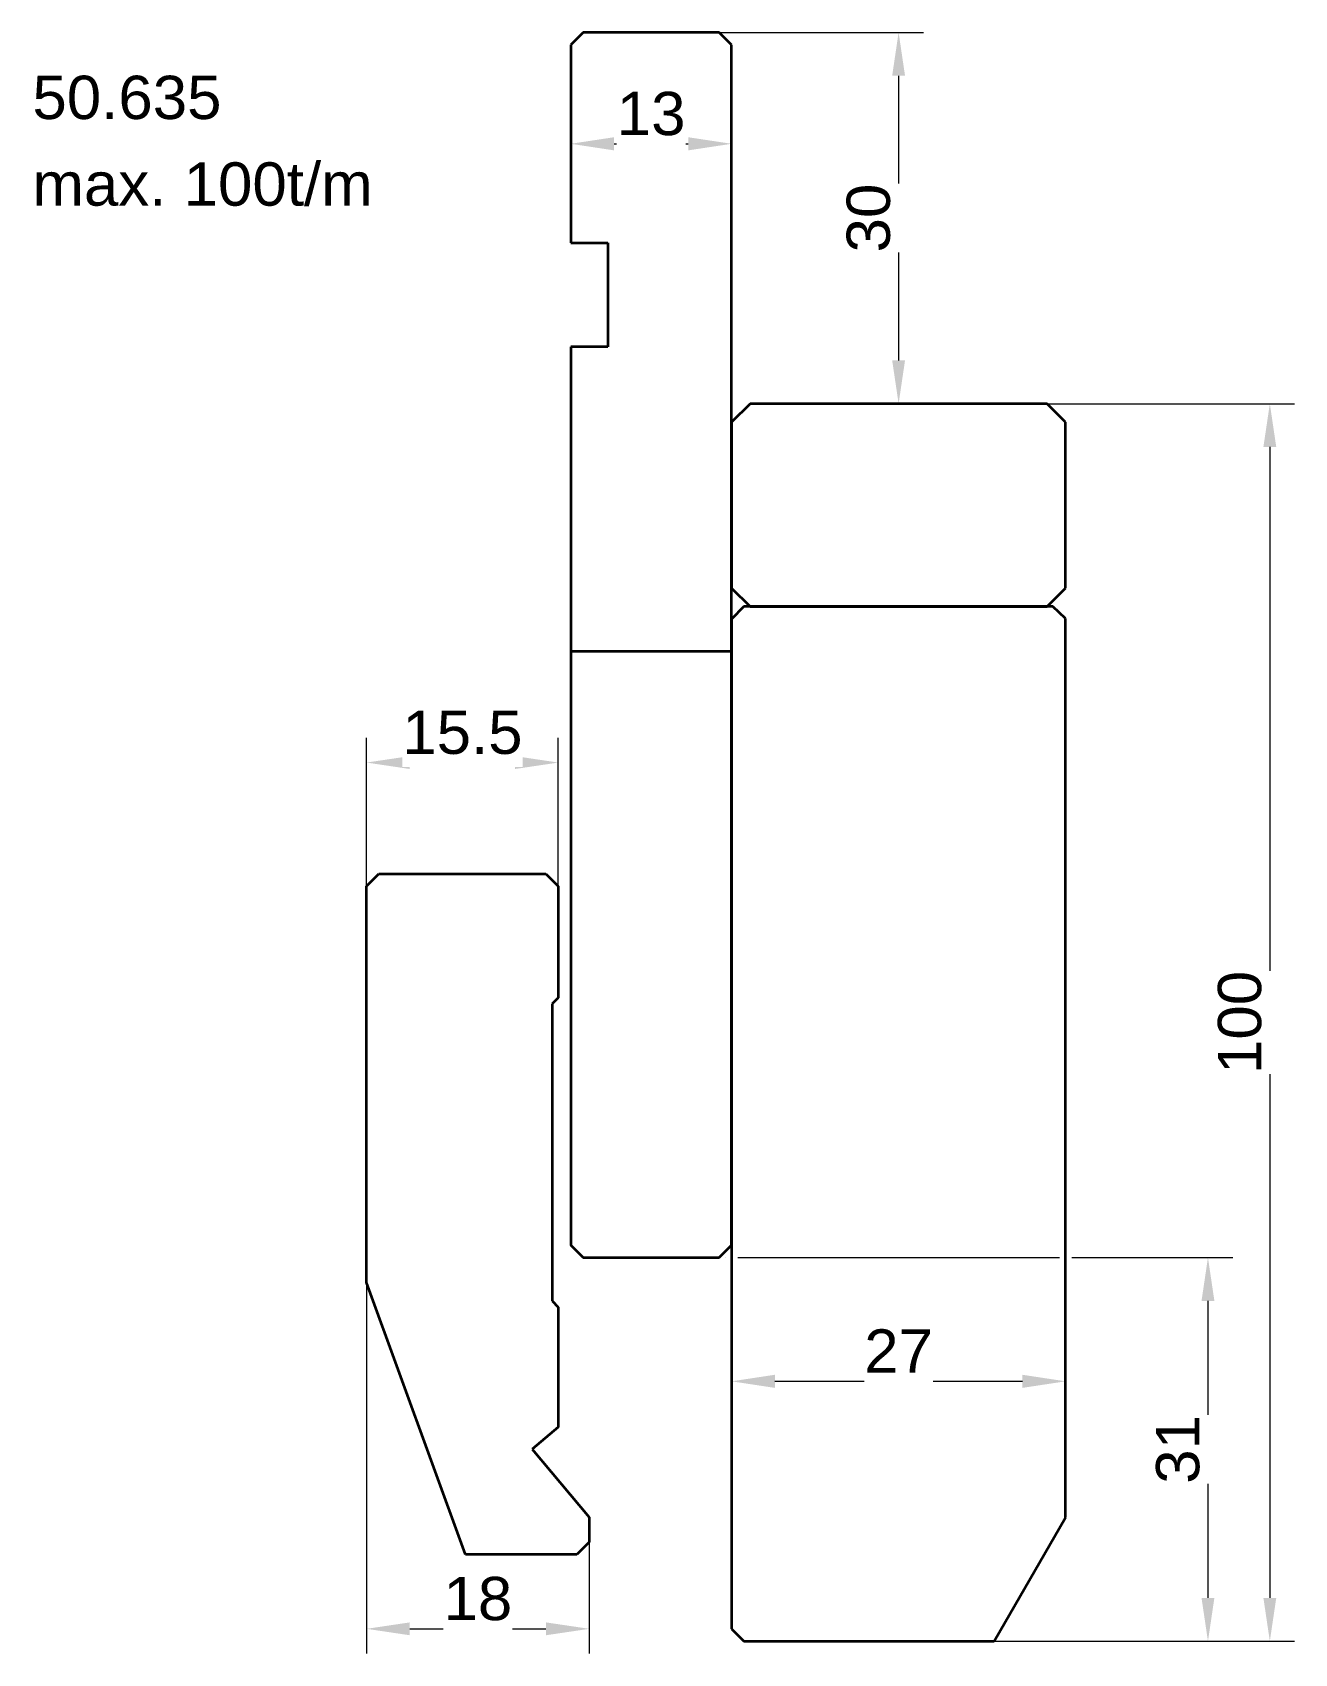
# Model space of a CAD drawing. Header units: millimetres. Extents: x -50 to 52, y -32 to 99.
import ezdxf
from ezdxf.enums import TextEntityAlignment as Align

# ---------------------------------------------------------------- set-up
doc = ezdxf.new("R2010")
doc.units = ezdxf.units.MM
doc.header["$LTSCALE"] = 5
doc.linetypes.add('AUSGEZOGEN', pattern=[0])
doc.layers.add('1', color=7, linetype='Continuous')
doc.layers.add('4', color=7, linetype='Continuous')
doc.styles.add('Arial', font='arial.ttf')
doc.dimstyles.new('ISO-25', dxfattribs={"dimtxt": 2.5, "dimasz": 2.5, "dimexe": 1.25, "dimexo": 0.625, "dimtad": 1, "dimtxsty": 'Standard', "dimcen": 2.5, "dimadec": 0, "dimazin": 0, "dimtfac": 1, "dimtmove": 0, "dimatfit": 3, "dimfxl": 1, "dimarcsym": 0})

# ---------------------------------------------------------------- blocks, each defined once
blk = doc.blocks.new('*D1')
at = {"layer": 'Defpoints', "linetype": 'AUSGEZOGEN', "lineweight": 18, "true_color": 0x00ffff}
for points in [[(-23, 40), (-19.5, 39.48), (-19.5, 40.52)], [(-7.5, 40), (-11, 40.52), (-11, 39.48)]]:
    blk.add_hatch(color=4, dxfattribs=at).paths.add_polyline_path(points, flags=0)
at = {"layer": 'Defpoints', "color": 4, "linetype": 'AUSGEZOGEN', "lineweight": 18, "true_color": 0x00ffff}
for p, q in [((-23, 30), (-23, 42)), ((-7.5, 30), (-7.5, 42)), ((-19.5, 40), (-11, 40))]:
    blk.add_line(p, q, dxfattribs=at)
at = {"color": 4, "linetype": 'AUSGEZOGEN', "lineweight": 18, "true_color": 0x00ffff}
blk.add_wipeout([(-20.11, 39.65), (-10.39, 39.65), (-10.39, 45.25), (-20.11, 45.25)], dxfattribs=at).dxf.layer = 'Defpoints'
at = {"layer": 'Defpoints', "color": 4, "linetype": 'AUSGEZOGEN', "lineweight": 18, "true_color": 0x00ffff, "style": 'Arial', "width": 1.022938}
blk.add_text('15.5', height=3.5, dxfattribs=at).set_placement((-20.11, 40.7), (-10.39, 40.7), align=Align.FIT)
blk = doc.blocks.new('*D2')
at = {"layer": 'Defpoints', "linetype": 'AUSGEZOGEN', "lineweight": 18, "true_color": 0x00ffff}
for points in [[(-6.5, 90), (-3, 89.47), (-3, 90.53)], [(6.5, 90), (3, 90.53), (3, 89.47)]]:
    blk.add_hatch(color=4, dxfattribs=at).paths.add_polyline_path(points, flags=0)
at = {"layer": 'Defpoints', "color": 4, "linetype": 'AUSGEZOGEN', "lineweight": 18, "true_color": 0x00ffff}
for p, q in [((6.5, 88.16), (6.5, 92)), ((-6.5, 90), (-6.5, 90)), ((-3, 90), (3, 90))]:
    blk.add_line(p, q, dxfattribs=at)
at = {"color": 4, "linetype": 'AUSGEZOGEN', "lineweight": 18, "true_color": 0x00ffff}
blk.add_wipeout([(-2.78, 89.65), (2.78, 89.65), (2.78, 95.25), (-2.78, 95.25)], dxfattribs=at).dxf.layer = 'Defpoints'
at = {"layer": 'Defpoints', "color": 4, "linetype": 'AUSGEZOGEN', "lineweight": 18, "true_color": 0x00ffff, "style": 'Arial', "width": 1.022938}
blk.add_text('13', height=3.5, dxfattribs=at).set_placement((-2.78, 90.7), (2.78, 90.7), align=Align.FIT)
blk = doc.blocks.new('*D3')
at = {"layer": 'Defpoints', "linetype": 'AUSGEZOGEN', "lineweight": 18, "true_color": 0x00ffff}
for points in [[(6.5, -10), (10, -10.53), (10, -9.47)], [(33.5, -10), (30, -9.47), (30, -10.53)]]:
    blk.add_hatch(color=4, dxfattribs=at).paths.add_polyline_path(points, flags=0)
at = {"layer": 'Defpoints', "color": 4, "linetype": 'AUSGEZOGEN', "lineweight": 18, "true_color": 0x00ffff}
for p, q in [((6.5, -13.7), (6.5, -8)), ((33.5, -13.7), (33.5, -8)), ((10, -10), (30, -10))]:
    blk.add_line(p, q, dxfattribs=at)
at = {"color": 4, "linetype": 'AUSGEZOGEN', "lineweight": 18, "true_color": 0x00ffff}
blk.add_wipeout([(17.22, -10.35), (22.78, -10.35), (22.78, -4.75), (17.22, -4.75)], dxfattribs=at).dxf.layer = 'Defpoints'
at = {"layer": 'Defpoints', "color": 4, "linetype": 'AUSGEZOGEN', "lineweight": 18, "true_color": 0x00ffff, "style": 'Arial', "width": 1.022938}
blk.add_text('27', height=3.5, dxfattribs=at).set_placement((17.22, -9.3), (22.78, -9.3), align=Align.FIT)
blk = doc.blocks.new('*D4')
at = {"layer": 'Defpoints', "linetype": 'AUSGEZOGEN', "lineweight": 18, "true_color": 0x00ffff}
for points in [[(20, 99), (19.48, 95.5), (20.52, 95.5)], [(20, 69), (20.52, 72.5), (19.48, 72.5)]]:
    blk.add_hatch(color=4, dxfattribs=at).paths.add_polyline_path(points, flags=0)
at = {"layer": 'Defpoints', "color": 4, "linetype": 'AUSGEZOGEN', "lineweight": 18, "true_color": 0x00ffff}
for p, q in [((5.5, 99), (22, 99)), ((20, 95.5), (20, 72.5)), ((32, 69), (18, 69))]:
    blk.add_line(p, q, dxfattribs=at)
at = {"color": 4, "linetype": 'AUSGEZOGEN', "lineweight": 18, "true_color": 0x00ffff}
blk.add_wipeout([(20.35, 81.22), (20.35, 86.78), (14.75, 86.78), (14.75, 81.22)], dxfattribs=at).dxf.layer = 'Defpoints'
at = {"layer": 'Defpoints', "color": 4, "linetype": 'AUSGEZOGEN', "lineweight": 18, "true_color": 0x00ffff, "style": 'Arial', "width": 1.022938}
blk.add_text('30', height=3.5, rotation=90, dxfattribs=at).set_placement((19.3, 81.22), (19.3, 86.78), align=Align.FIT)
blk = doc.blocks.new('*D5')
at = {"layer": 'Defpoints', "linetype": 'AUSGEZOGEN', "lineweight": 18, "true_color": 0x00ffff}
for points in [[(50, 69), (49.48, 65.5), (50.52, 65.5)], [(50, -31), (50.52, -27.5), (49.48, -27.5)]]:
    blk.add_hatch(color=4, dxfattribs=at).paths.add_polyline_path(points, flags=0)
at = {"layer": 'Defpoints', "color": 4, "linetype": 'AUSGEZOGEN', "lineweight": 18, "true_color": 0x00ffff}
for p, q in [((32, 69), (52, 69)), ((50, 65.5), (50, -27.5)), ((27.73, -31), (52, -31))]:
    blk.add_line(p, q, dxfattribs=at)
at = {"color": 4, "linetype": 'AUSGEZOGEN', "lineweight": 18, "true_color": 0x00ffff}
blk.add_wipeout([(50.35, 14.83), (50.35, 23.17), (44.75, 23.17), (44.75, 14.83)], dxfattribs=at).dxf.layer = 'Defpoints'
at = {"layer": 'Defpoints', "color": 4, "linetype": 'AUSGEZOGEN', "lineweight": 18, "true_color": 0x00ffff, "style": 'Arial', "width": 1.022938}
blk.add_text('100', height=3.5, rotation=90, dxfattribs=at).set_placement((49.3, 14.83), (49.3, 23.17), align=Align.FIT)
blk = doc.blocks.new('*D6')
at = {"layer": '4', "linetype": 'AUSGEZOGEN', "lineweight": 18, "true_color": 0x00c0c0}
for points in [[(-23, -30), (-19.5, -30.52), (-19.5, -29.48)], [(-5, -30), (-8.5, -29.48), (-8.5, -30.52)]]:
    blk.add_hatch(color=132, dxfattribs=at).paths.add_polyline_path(points, flags=0)
at = {"layer": '4', "color": 132, "linetype": 'AUSGEZOGEN', "lineweight": 18, "true_color": 0x00c0c0}
for p, q in [((-23, -2.02), (-23, -32)), ((-5, -23), (-5, -32)), ((-19.5, -30), (-8.5, -30))]:
    blk.add_line(p, q, dxfattribs=at)
at = {"color": 132, "linetype": 'AUSGEZOGEN', "lineweight": 18, "true_color": 0x00c0c0}
blk.add_wipeout([(-16.78, -30.35), (-11.22, -30.35), (-11.22, -24.75), (-16.78, -24.75)], dxfattribs=at).dxf.layer = '4'
at = {"layer": '4', "color": 132, "linetype": 'AUSGEZOGEN', "lineweight": 18, "true_color": 0x00c0c0, "style": 'Arial', "width": 1.022938}
blk.add_text('18', height=3.5, dxfattribs=at).set_placement((-16.78, -29.3), (-11.22, -29.3), align=Align.FIT)
blk = doc.blocks.new('*D7')
at = {"layer": 'Defpoints', "linetype": 'AUSGEZOGEN', "lineweight": 18, "true_color": 0x00ffff}
for points in [[(45, 0), (44.48, -3.5), (45.52, -3.5)], [(45, -31), (45.52, -27.5), (44.48, -27.5)]]:
    blk.add_hatch(color=4, dxfattribs=at).paths.add_polyline_path(points, flags=0)
at = {"layer": 'Defpoints', "color": 4, "linetype": 'AUSGEZOGEN', "lineweight": 18, "true_color": 0x00ffff}
for p, q in [((0, 0), (5, 0)), ((6, 0), (6, 0)), ((7, 0), (33, 0)), ((34, 0), (47, 0)), ((45, -3.5), (45, -27.5)), ((27.73, -31), (47, -31))]:
    blk.add_line(p, q, dxfattribs=at)
at = {"color": 4, "linetype": 'AUSGEZOGEN', "lineweight": 18, "true_color": 0x00ffff}
blk.add_wipeout([(45.35, -18.28), (45.35, -12.72), (39.75, -12.72), (39.75, -18.28)], dxfattribs=at).dxf.layer = 'Defpoints'
at = {"layer": 'Defpoints', "color": 4, "linetype": 'AUSGEZOGEN', "lineweight": 18, "true_color": 0x00ffff, "style": 'Arial', "width": 1.022938}
blk.add_text('31', height=3.5, rotation=90, dxfattribs=at).set_placement((44.3, -18.28), (44.3, -12.72), align=Align.FIT)

msp = doc.modelspace()

# ---------------------------------------------------------------- linework, layer by layer
at = {"layer": '1', "color": 7, "linetype": 'AUSGEZOGEN', "lineweight": 35}
for p, q in [((-5.5, 99), (-6.5, 98)), ((-3, 99), (-5.5, 99)), ((5.5, 99), (-3, 99)), ((6.5, 98), (5.5, 99)), ((-6.5, 98), (-6.5, 82)), ((6.5, 1), (6.5, 98)), ((-6.5, 82), (-3.5, 82)), ((-3.5, 82), (-3.5, 73.6)), ((-3.5, 73.6), (-6.5, 73.6)), ((-6.5, 73.6), (-6.5, 1)), ((8, 69), (6.5, 67.5)), ((32, 69), (8, 69)), ((33.5, 67.5), (32, 69)), ((6.5, 67.5), (6.5, 54.1)), ((33.5, 65), (33.5, 67.5)), ((33.5, 57), (33.5, 65)), ((33.5, 54.1), (33.5, 57)), ((6.5, 54.1), (8, 52.6)), ((32, 52.6), (33.5, 54.1)), ((7.5, 52.6), (6.5, 51.6)), ((32.469, 52.6), (7.5, 52.6)), ((8, 52.6), (32, 52.6)), ((33.5, 51.631), (32.469, 52.6)), ((6.5, 51.6), (6.5, -30)), ((6.5, 51.6), (6.5, 30.5)), ((33.5, -21), (33.5, 51.631)), ((33.5, 51.631), (33.5, 51.631)), ((-6.5, 49), (6.5, 49)), ((-23, 30), (-22, 31)), ((-22, 31), (-8.5, 31)), ((-8.5, 31), (-7.5, 30)), ((-23, -2.02), (-23, 30)), ((-7.5, 30), (-7.5, 21)), ((-7.5, 21), (-8, 20.5)), ((-8, 20.5), (-8, -3.5)), ((-6.5, 1), (-5.5, 0)), ((-5.5, 0), (-6.5, 1)), ((-5.5, 0), (5.5, 0)), ((5.5, 0), (6.5, 1)), ((-15, -24), (-23, -2.02)), ((-8, -3.5), (-7.5, -4)), ((-7.5, -4), (-7.5, -13.697)), ((-7.5, -13.697), (-9.619, -15.475)), ((-9.619, -15.475), (-5, -20.979)), ((-5, -20.979), (-5, -23)), ((27.726, -31), (33.5, -21)), ((-5, -23), (-6, -24)), ((-6, -24), (-15, -24)), ((6.5, -30), (7.5, -31)), ((7.5, -31), (27.726, -31))]:
    msp.add_line(p, q, dxfattribs=at)

# ---------------------------------------------------------------- wipeouts: each hides what was drawn before it
at = {"color": 132, "linetype": 'AUSGEZOGEN', "lineweight": 18, "true_color": 0x00c0c0}
for points in [[(-50, 90.95), (-22.504, 90.95), (-22.504, 96.55), (-50, 96.55)], [(-50, 83.95), (-22.504, 83.95), (-22.504, 89.55), (-50, 89.55)]]:
    msp.add_wipeout(points, dxfattribs=at).dxf.layer = '4'

# ---------------------------------------------------------------- next in the draw order: texts
at = {"layer": '4', "color": 132, "linetype": 'AUSGEZOGEN', "lineweight": 18, "true_color": 0x00c0c0, "style": 'Arial'}
for s, width, p, p2 in [('50.635', 1.022938, (-50, 92), (-34.719, 92)), ('max. 100t/m', 1.02293, (-50, 85), (-22.504, 85))]:
    msp.add_text(s, height=3.5, dxfattribs=dict(at, width=width)).set_placement(p, p2, align=Align.FIT)

# ---------------------------------------------------------------- next in the draw order: dimensions: what is measured, and where the dimension line sits
at = {"layer": '4', "color": 132, "linetype": 'AUSGEZOGEN', "lineweight": 18, "true_color": 0x00c0c0}
dim = msp.add_linear_dim(base=(-5, -30), p1=(-23, -2.02), p2=(-5, -23), dimstyle='ISO-25', override={"dimtxt": 3.5, "dimasz": 3.5, "dimexe": 2.5, "dimgap": 0.5, "dimtad": 1, "dimjust": 0, "dimdec": 2, "dimzin": 8, "dimpost": '<>', "dimsah": 1, "dimclrd": 132, "dimclre": 132, "dimclrt": 132, "dimadec": 2}, dxfattribs=at)
dim.commit()
dim.dimension.update_dxf_attribs({"geometry": '*D6', "text_midpoint": (-14, -27.55), "dimtype": 160})
at = {"layer": 'Defpoints', "color": 4, "linetype": 'AUSGEZOGEN', "lineweight": 18, "true_color": 0x00ffff}
for base, p1, p2, picture, middle in [((6.5, 90), (-6.5, 90), (6.5, 88.156), '*D2', (0, 92.45)), ((-7.5, 40), (-23, 30), (-7.5, 30), '*D1', (-15.25, 42.45)), ((33.5, -10), (6.5, -13.697), (33.5, -13.697), '*D3', (20, -7.55))]:
    dim = msp.add_linear_dim(base=base, p1=p1, p2=p2, dimstyle='ISO-25', override={"dimtxt": 3.5, "dimasz": 3.5, "dimexe": 2.5, "dimgap": 0.5, "dimtad": 1, "dimjust": 0, "dimdec": 2, "dimzin": 8, "dimpost": '<>', "dimsah": 1, "dimclrd": 4, "dimclre": 4, "dimclrt": 4, "dimadec": 2}, dxfattribs=at)
    dim.commit()
    dim.dimension.update_dxf_attribs({"geometry": picture, "text_midpoint": middle, "dimtype": 160})

# ---------------------------------------------------------------- next in the draw order: dimensions: what is measured, and where the dimension line sits
dim = msp.add_linear_dim(base=(20, 69), p1=(5.5, 99), p2=(32, 69), angle=270, dimstyle='ISO-25', override={"dimtxt": 3.5, "dimasz": 3.5, "dimexe": 2.5, "dimgap": 0.5, "dimtad": 1, "dimjust": 0, "dimdec": 2, "dimzin": 8, "dimpost": '<>', "dimsah": 1, "dimclrd": 4, "dimclre": 4, "dimclrt": 4, "dimadec": 2}, dxfattribs=at)
dim.commit()
dim.dimension.update_dxf_attribs({"geometry": '*D4', "text_midpoint": (17.55, 84), "dimtype": 160, "text_rotation": 90})

# ---------------------------------------------------------------- next in the draw order: dimensions: what is measured, and where the dimension line sits
dim = msp.add_linear_dim(base=(50, -31), p1=(32, 69), p2=(27.726, -31), angle=270, dimstyle='ISO-25', override={"dimtxt": 3.5, "dimasz": 3.5, "dimexe": 2.5, "dimgap": 0.5, "dimtad": 1, "dimjust": 0, "dimdec": 2, "dimzin": 8, "dimpost": '<>', "dimsah": 1, "dimclrd": 4, "dimclre": 4, "dimclrt": 4, "dimadec": 2}, dxfattribs=at)
dim.commit()
dim.dimension.update_dxf_attribs({"geometry": '*D5', "text_midpoint": (47.55, 19), "dimtype": 160, "text_rotation": 90})

# ---------------------------------------------------------------- next in the draw order: dimensions: what is measured, and where the dimension line sits
dim = msp.add_linear_dim(base=(45, -31), p1=(0, 0), p2=(27.726, -31), angle=270, dimstyle='ISO-25', override={"dimtxt": 3.5, "dimasz": 3.5, "dimexe": 2.5, "dimgap": 0.5, "dimtad": 1, "dimjust": 0, "dimdec": 2, "dimzin": 8, "dimpost": '<>', "dimsah": 1, "dimclrd": 4, "dimclre": 4, "dimclrt": 4, "dimadec": 2}, dxfattribs=at)
dim.commit()
dim.dimension.update_dxf_attribs({"geometry": '*D7', "text_midpoint": (42.55, -15.5), "dimtype": 160, "text_rotation": 90})

doc.saveas('drawing.dxf')
